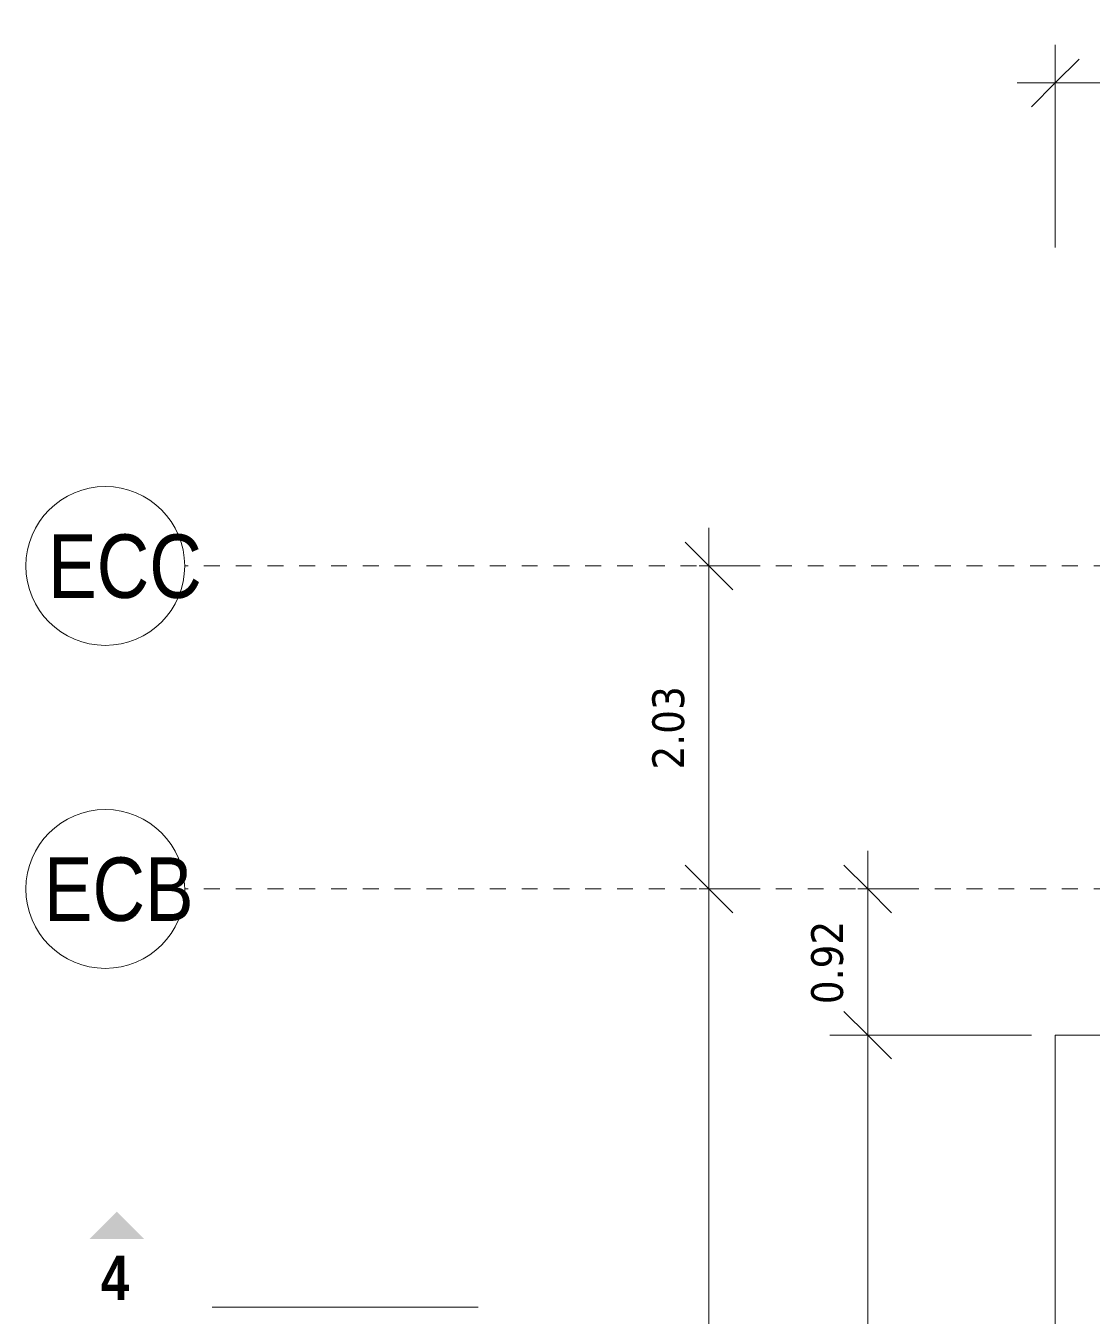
# Model space of a CAD drawing. Header units: metres. Extents: x 118 to 451, y -76 to 55.
# Drawn here: x 253.75 to 260.47, y -18.16 to -10.02 of the extents above; entities that cross this region are included whole.
import ezdxf

# ---------------------------------------------------------------- set-up
doc = ezdxf.new("R2010")
doc.units = ezdxf.units.M
doc.linetypes.add('Grid Line', pattern=[0.022225, 0.0127, -0.003175, 0.003175, -0.003175])
for name, color, linetype, lineweight in [('A-ANNO-DIMS', 7, 'Continuous', 9), ('A-ANNO-DIMS-100', 7, 'Continuous', 9), ('A-FLOR', 7, 'Continuous', 9), ('G-ANNO-SYMB', 7, 'Continuous', 9), ('S-GRID', 7, 'Continuous', 9), ('S-GRID-IDEN', 7, 'Continuous', 9)]:
    doc.layers.add(name, color=color, linetype=linetype, lineweight=lineweight)
doc.styles.add('Saira Condensed', font='SairaCondensed-Regular.ttf', dxfattribs={"height": 0.4})
doc.styles.add('Saira Condensed_B_1', font='', dxfattribs={"height": 0.28})
doc.styles.add('Tahoma', font='tahoma.ttf', dxfattribs={"height": 0.2})
doc.styles.get('Saira Condensed_B_1').set_extended_font_data('Saira Condensed', bold=True)
doc.dimstyles.new('R_Tahoma_2_0', dxfattribs={"dimscale": 0.3048, "dimtxt": 0.208804, "dimasz": 0.984252, "dimexe": 0.787402, "dimexo": 0.492126, "dimgap": 0.328084, "dimtad": 1, "dimrnd": 0.01, "dimzin": 0, "dimdsep": 46, "dimtxsty": 'Tahoma', "dimblk1": 'OBLIQUE', "dimblk2": 'OBLIQUE', "dimsah": 1, "dimcen": 0.09, "dimdle": 0.787402, "dimazin": 2, "dimtfac": 1, "dimtdec": 4, "dimtix": 1, "dimtmove": 0, "dimatfit": 3, "dimfxl": 1, "dimtvp": 1, "dimtolj": 1, "dimtzin": 0, "dimarcsym": 2})

# ---------------------------------------------------------------- blocks, each defined once
blk = doc.blocks.new('Grid - 5mm-1144975-Nivel Base-EC')
at = {"layer": 'S-GRID-IDEN', "color": 253, "true_color": 0xaaaaaa}
blk.add_circle((0, 0), 0.005, dxfattribs=at)
blk = doc.blocks.new('DIMBLOCK1-Nivel Base-EC')
at = {"layer": 'A-ANNO-DIMS-100'}
for p, q in [((260.2328, -10.3842), (260.2328, -10.1442)), ((263.3558, -10.3842), (263.3558, -10.322)), ((259.9928, -10.3842), (263.3558, -10.3842)), ((260.2328, -10.3842), (260.2328, -11.4204)), ((263.3558, -10.3842), (263.3558, -10.6242))]:
    blk.add_line(p, q, dxfattribs=at)
at = {"layer": 'A-ANNO-DIMS-100', "lineweight": 35}
for p, q in [((260.2328, -10.3842), (260.3828, -10.2342)), ((263.3558, -10.3842), (263.5058, -10.2342)), ((260.2328, -10.3842), (260.0828, -10.5342)), ((263.3558, -10.3842), (263.2058, -10.5342))]:
    blk.add_line(p, q, dxfattribs=at)
at = {"layer": 'A-ANNO-DIMS-100', "color": 0, "insert": (261.5291, -10.0278), "char_height": 0.2, "width": 0.636356, "attachment_point": 1, "line_spacing_factor": 0.994306, "style": 'Tahoma'}
blk.add_mtext('3.12', dxfattribs=at)
blk = doc.blocks.new('_Oblique')
at = {"color": 0, "linetype": 'ByBlock', "lineweight": -2}
blk.add_line((-0.5, -0.5), (0.5, 0.5), dxfattribs=at)
blk = doc.blocks.new('DIMBLOCK5-Nivel Base-EC')
at = {"layer": 'A-ANNO-DIMS-100', "lineweight": 35}
for p, q in [((258.0534, -15.4601), (257.9034, -15.3101)), ((258.0534, -15.4601), (258.2034, -15.6101)), ((258.0534, -26.936), (257.9034, -26.786)), ((258.0534, -26.936), (258.2034, -27.086))]:
    blk.add_line(p, q, dxfattribs=at)
at = {"layer": 'A-ANNO-DIMS-100'}
for p, q in [((258.0534, -15.4601), (257.9912, -15.4601)), ((258.0534, -27.176), (258.0534, -15.4601)), ((258.0534, -15.4601), (258.2934, -15.4601)), ((258.0534, -26.936), (257.9912, -26.936)), ((258.0534, -26.936), (258.2934, -26.936))]:
    blk.add_line(p, q, dxfattribs=at)
at = {"layer": 'A-ANNO-DIMS-100', "color": 0, "insert": (257.697, -21.5378), "char_height": 0.2, "width": 0.815331, "attachment_point": 1, "rotation": 90, "line_spacing_factor": 0.994306, "style": 'Tahoma'}
blk.add_mtext('11.48', dxfattribs=at)
blk = doc.blocks.new('DIMBLOCK6-Nivel Base-EC')
at = {"layer": 'A-ANNO-DIMS-100'}
for p, q in [((258.0534, -15.4601), (258.0534, -13.1859)), ((258.0534, -13.4259), (257.9912, -13.4259)), ((258.0534, -13.4259), (258.2934, -13.4259)), ((258.0534, -15.4601), (257.9912, -15.4601)), ((258.0534, -15.4601), (258.2934, -15.4601))]:
    blk.add_line(p, q, dxfattribs=at)
at = {"layer": 'A-ANNO-DIMS-100', "lineweight": 35}
for p, q in [((258.0534, -13.4259), (257.9034, -13.2759)), ((258.0534, -13.4259), (258.2034, -13.5759)), ((258.0534, -15.4601), (257.9034, -15.3101)), ((258.0534, -15.4601), (258.2034, -15.6101))]:
    blk.add_line(p, q, dxfattribs=at)
at = {"layer": 'A-ANNO-DIMS-100', "color": 0, "insert": (257.697, -14.7081), "char_height": 0.2, "width": 0.636356, "attachment_point": 1, "rotation": 90, "line_spacing_factor": 0.994306, "style": 'Tahoma'}
blk.add_mtext('2.03', dxfattribs=at)
blk = doc.blocks.new('DIMBLOCK7-Nivel Base-EC')
at = {"layer": 'A-ANNO-DIMS-100', "lineweight": 35}
for p, q in [((259.0534, -16.3808), (258.9034, -16.2308)), ((259.0534, -16.3808), (259.2034, -16.5308)), ((259.0534, -21.3688), (258.9034, -21.2188)), ((259.0534, -21.3688), (259.2034, -21.5188))]:
    blk.add_line(p, q, dxfattribs=at)
at = {"layer": 'A-ANNO-DIMS-100'}
for p, q in [((259.0534, -16.3808), (258.8134, -16.3808)), ((259.0534, -21.6088), (259.0534, -16.3808)), ((259.0534, -16.3808), (260.0828, -16.3808)), ((259.0534, -21.3688), (258.8134, -21.3688)), ((259.0534, -21.3688), (260.0828, -21.3688))]:
    blk.add_line(p, q, dxfattribs=at)
at = {"layer": 'A-ANNO-DIMS-100', "color": 0, "insert": (258.697, -19.14), "char_height": 0.2, "width": 0.636356, "attachment_point": 1, "rotation": 90, "line_spacing_factor": 0.994306, "style": 'Tahoma'}
blk.add_mtext('4.99', dxfattribs=at)
blk = doc.blocks.new('DIMBLOCK8-Nivel Base-EC')
at = {"layer": 'A-ANNO-DIMS-100'}
for p, q in [((259.0534, -16.3808), (259.0534, -15.2201)), ((259.0534, -15.4601), (258.9912, -15.4601)), ((259.0534, -15.4601), (259.2934, -15.4601)), ((259.0534, -16.3808), (258.8134, -16.3808)), ((259.0534, -16.3808), (260.0828, -16.3808))]:
    blk.add_line(p, q, dxfattribs=at)
at = {"layer": 'A-ANNO-DIMS-100', "lineweight": 35}
for p, q in [((259.0534, -15.4601), (258.9034, -15.3101)), ((259.0534, -15.4601), (259.2034, -15.6101)), ((259.0534, -16.3808), (258.9034, -16.2308)), ((259.0534, -16.3808), (259.2034, -16.5308))]:
    blk.add_line(p, q, dxfattribs=at)
at = {"layer": 'A-ANNO-DIMS-100', "color": 0, "insert": (258.697, -16.1856), "char_height": 0.2, "width": 0.636356, "attachment_point": 1, "rotation": 90, "line_spacing_factor": 0.994306, "style": 'Tahoma'}
blk.add_mtext('0.92', dxfattribs=at)
blk = doc.blocks.new('Section - Símbolo_Detalle_Plano-1146154-Nivel Base-EC')
at = {"layer": 'G-ANNO-SYMB', "true_color": 0x808080}
blk.add_hatch(color=8, dxfattribs=at).paths.add_polyline_path([(-0.004296, 0.004296), (-0.007704, 0.004296), (-0.006, 0.006)])

msp = doc.modelspace()

# ---------------------------------------------------------------- linework, layer by layer
at = {"layer": 'A-FLOR'}
for p, q in [((260.2328, -16.3808), (260.2328, -21.3688)), ((263.2558, -16.3808), (260.2328, -16.3808))]:
    msp.add_line(p, q, dxfattribs=at)
at = {"layer": 'G-ANNO-SYMB', "lineweight": 18}
msp.add_line((254.9272, -18.093), (256.6009, -18.093), dxfattribs=at)
at = {"layer": 'S-GRID', "color": 253, "linetype": 'Grid Line', "true_color": 0xaaaaaa}
for p, q in [((284.7753, -13.4259), (254.7545, -13.4259)), ((284.7753, -15.4601), (254.7545, -15.4601))]:
    msp.add_line(p, q, dxfattribs=at)

# ---------------------------------------------------------------- block references
at = {"layer": 'G-ANNO-SYMB', "color": 8, "lineweight": 18, "true_color": 0x808080, "xscale": 99.99999999999994, "yscale": 99.99999999999994, "zscale": 99.99999999999994}
msp.add_blockref('Section - Símbolo_Detalle_Plano-1146154-Nivel Base-EC', (254.9272, -18.093), dxfattribs=at)
at = {"layer": 'S-GRID-IDEN', "color": 253, "true_color": 0xaaaaaa, "xscale": 99.99999999999994, "yscale": 99.99999999999994, "zscale": 99.99999999999994, "rotation": 90.00000000000001}
for p in [(254.2545, -13.4259), (254.2545, -15.4601)]:
    msp.add_blockref('Grid - 5mm-1144975-Nivel Base-EC', p, dxfattribs=at)

# ---------------------------------------------------------------- texts
at = {"layer": 'G-ANNO-SYMB', "insert": (254.2269, -17.7696), "char_height": 0.28, "width": 0.240506, "attachment_point": 1, "style": 'Saira Condensed_B_1'}
msp.add_mtext('\\fSaira Condensed|b1|i0|c0|p2|;4', dxfattribs=at)
at = {"layer": 'S-GRID-IDEN', "color": 253, "true_color": 0xaaaaaa, "char_height": 0.4, "attachment_point": 1, "style": 'Saira Condensed'}
for s, insert, width in [('ECC', (253.8949, -13.2271), 0.865822), ('ECB', (253.8684, -15.2613), 0.929957)]:
    msp.add_mtext(s, dxfattribs=dict(at, insert=insert, width=width))

# ---------------------------------------------------------------- dimensions: what is measured, and where the dimension line sits
at = {"layer": 'A-ANNO-DIMS'}
dim = msp.add_linear_dim(base=(263.3558, -10.3842), p1=(260.2328, -11.5704), p2=(263.3558, -10.172), dimstyle='R_Tahoma_2_0', override={"dimpost": '<>', "dimfxl": 3.421788}, dxfattribs=at)
dim.commit()
dim.dimension.update_dxf_attribs({"geometry": 'DIMBLOCK1-Nivel Base-EC', "text_midpoint": (261.7943, -10.18)})
for base, p1, p2, override, picture, middle in [((258.0534, -13.4259), (257.8412, -15.4601), (257.8412, -13.4259), {"dimpost": '<>', "dimfxl": 2.0342}, 'DIMBLOCK6-Nivel Base-EC', (257.8492, -14.443)), ((259.0534, -15.4601), (260.2328, -16.3808), (258.8412, -15.4601), {"dimpost": '<>', "dimfxl": 1.668567}, 'DIMBLOCK8-Nivel Base-EC', (258.8492, -15.9205)), ((258.0534, -15.4601), (257.8412, -26.936), (257.8412, -15.4601), {"dimpost": '<>', "dimfxl": 11.47589}, 'DIMBLOCK5-Nivel Base-EC', (257.8488, -21.198)), ((259.0534, -16.3808), (260.2328, -21.3688), (260.2328, -16.3808), {"dimpost": '<>', "dimfxl": 4.988}, 'DIMBLOCK7-Nivel Base-EC', (258.8494, -18.8748))]:
    dim = msp.add_linear_dim(base=base, p1=p1, p2=p2, angle=90, dimstyle='R_Tahoma_2_0', override=override, dxfattribs=at)
    dim.commit()
    dim.dimension.update_dxf_attribs({"geometry": picture, "text_midpoint": middle})

doc.saveas('drawing.dxf')
